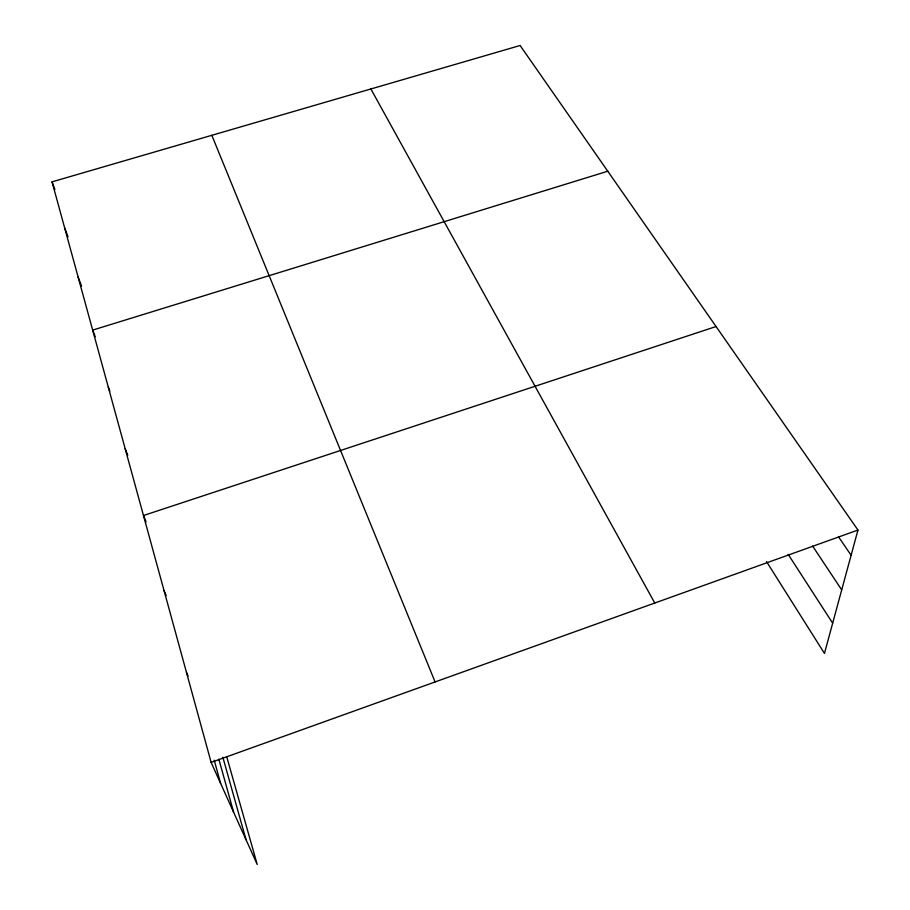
<?xml version="1.0" encoding="UTF-8"?>
<svg xmlns="http://www.w3.org/2000/svg" width="910" height="910" viewBox="0 0 910 910"><rect width="100%" height="100%" fill="white"/><g stroke="black" fill="none" stroke-linecap="round" stroke-linejoin="round"><path stroke-width="1.36" d="M226.772 756.915L257.223 864.5L211.131 762.398L52.041 181.863L520.099 45.5L857.959 530.041L824.46 653.414L766.516 561.584M211.131 762.398L857.959 530.041M716.056 326.531L143.473 515.515L146.066 521.828M607.755 171.216L92.661 330.102L95.243 336.711M838.428 536.673L851.112 555.259M812.63 546.091L841.716 589.896M788.185 554.361L832.673 623.191M370.882 88.975L654.768 603.034M186.459 672.342L188.063 676.062M164.005 590.408L166.166 595.572M211.825 135.306L435.094 681.943M125.182 448.755L127.764 455.205M108.29 387.137L109.848 391.061M78.146 277.152L81.559 286.002M64.644 227.864L68.022 236.737M52.041 181.863L54.907 189.473M222.859 757.245L246.007 839.657M218.844 759.167L233.597 812.152M214.214 760.191L220.618 783.408"/></g></svg>
